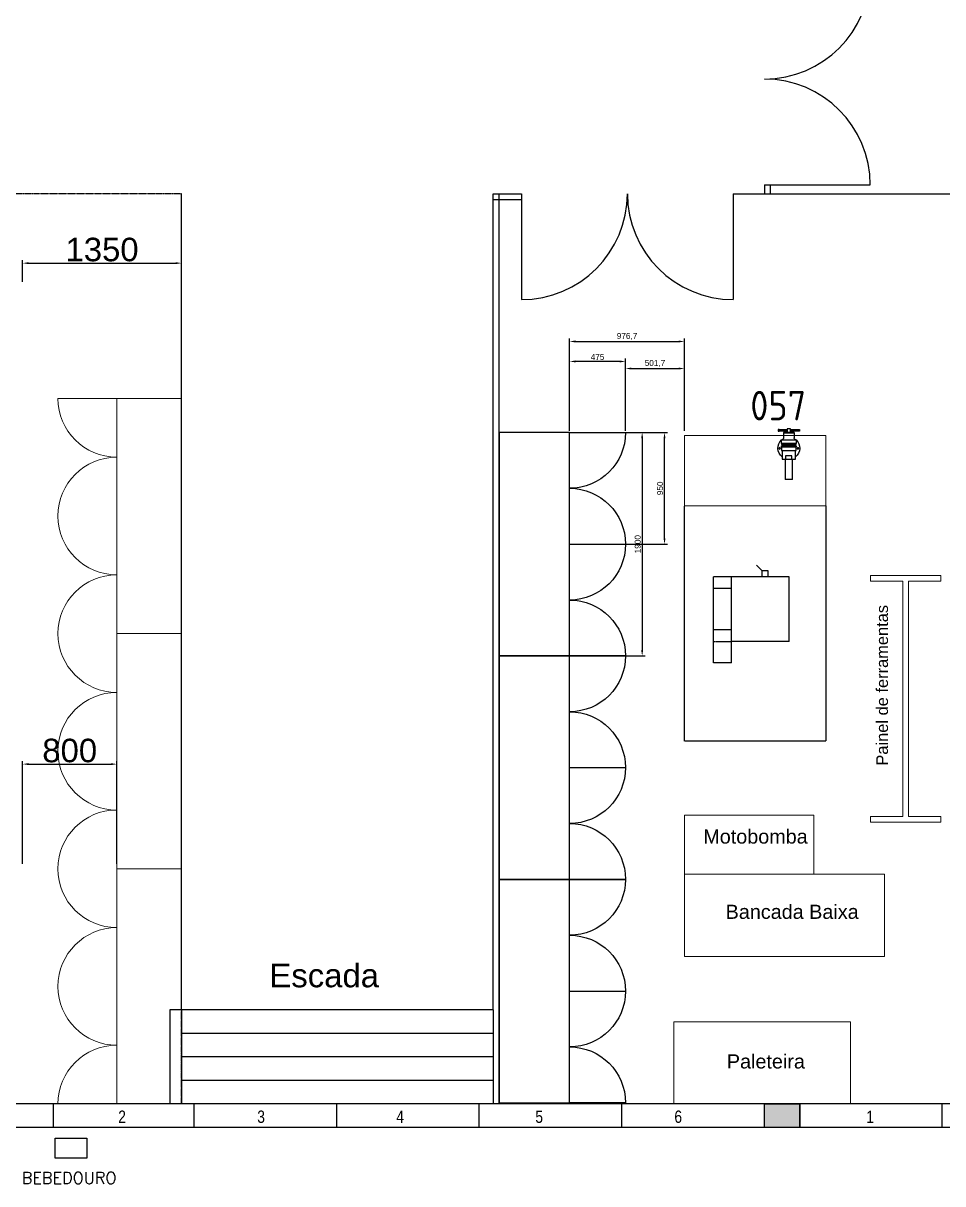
# Model space of a CAD drawing. Header units: millimetres. Extents: x 18768 to 1484868, y -11027 to 520152.
# Drawn here: x 1415328 to 1423146, y 208478 to 218346 of the extents above; entities that cross this region are included whole.
import ezdxf
from ezdxf.enums import TextEntityAlignment as Align

# ---------------------------------------------------------------- set-up
doc = ezdxf.new("R2010")
doc.units = ezdxf.units.MM
for name, pattern in [('DASHED', [0.75, 0.55, -0.2]), ('DIVIDE', [2.15, 1.5, -0.2, 0.05, -0.15, 0.05, -0.2]), ('HIDDEN2', [4.7625, 3.175, -1.5875])]:
    doc.linetypes.add(name, pattern=pattern)
for name, color, linetype in [('4-MOBILIA', 4, 'Continuous'), ('8-TEXTO', 4, 'Continuous'), ('8-TEXTO-DETALHES', 6, 'Continuous'), ('L025-IMAGIN', 1, 'DIVIDE'), ('L025-TEXTO', 7, 'Continuous'), ('L025-TRACEJ', 140, 'DASHED'), ('L035-ARRANJO-EXISTENTE', 180, 'Continuous'), ('L035-ARRANJO-REMANEJADO', 200, 'Continuous'), ('L035-TEXTO', 40, 'Continuous'), ('PAREDES', 7, 'Continuous')]:
    doc.layers.add(name, color=color, linetype=linetype)
doc.styles.add('ISO-CP--25', font='isocp.shx', dxfattribs={"height": 250})
doc.styles.add('ROMANS', font='romans', dxfattribs={"width": 0.8, "height": 300})
doc.styles.get("Standard").update_dxf_attribs({"font": 'arial.ttf'})
doc.dimstyles.new('Anotativo', dxfattribs={"dimscale": 0, "dimtxt": 2.5, "dimasz": 2.5, "dimexe": 1.25, "dimexo": 0.625, "dimtad": 1, "dimtxsty": 'Standard', "dimcen": 2.5, "dimadec": 0, "dimazin": 0, "dimtfac": 1, "dimtmove": 0, "dimatfit": 3, "dimfxl": 1, "dimarcsym": 0})

# ---------------------------------------------------------------- blocks, each defined once
blk = doc.blocks.new('BL_SENAI_id9310100290')
at = {"layer": 'L035-ARRANJO-EXISTENTE', "color": 0}
for p, q in [((-515.2, 200.2), (-515.2, 138.9)), ((-515.2, 200.2), (-340.2, 200.2)), ((-340.2, 112.3), (-340.2, 226.9)), ((-340.2, 226.9), (-271.9, 226.9)), ((-228.5, 233.1), (-238.2, 233.1)), ((-238.2, 219.4), (-238.2, 106.1)), ((-228.5, 106.1), (-228.5, 233.1)), ((-217.2, 106.1), (-217.2, 233.1)), ((-217.2, 233.1), (-207.4, 233.1)), ((-207.4, 219.4), (-207.4, 106.1)), ((-113.8, 214.1), (-159.2, 214.1)), ((-121.2, 214.1), (-121.2, 125)), ((-113.8, 214.1), (-113.8, 125)), ((-340.2, 138.9), (-515.2, 138.9)), ((-271.9, 112.3), (-340.2, 112.3)), ((-238.2, 106.1), (-228.5, 106.1)), ((-207.4, 106.1), (-217.2, 106.1)), ((-178.1, 144.2), (-178.1, 194.9)), ((-113.8, 125), (-159.2, 125))]:
    blk.add_line(p, q, dxfattribs=at)
for points in [[(-267.5, 233.1), (-238.2, 233.1), (-238.2, 106.1), (-267.5, 106.1)], [(-178.1, 233.1), (-207.4, 233.1), (-207.4, 106.1), (-178.1, 106.1)], [(-103.8, 259.2), (-103.8, 252.4), (-88.1, 252.4), (-88.1, 259.2)], [(-340.2, 142.5), (-340.2, 196.6), (-314, 196.6), (-314, 142.5)], [(-113.8, 156.2), (-113.8, 182.6), (-82.7, 182.6), (-82.7, 156.2)], [(-103.8, 79.5), (-103.8, 86.4), (-88.1, 86.4), (-88.1, 79.5)]]:
    blk.add_lwpolyline(points, close=True, dxfattribs=at)
for points in [[(-99.4, 182.6), (-99.4, 252.4), (-92.5, 252.4), (-92.5, 182.6)], [(-92.5, 156.2), (-92.5, 86.4), (-99.4, 86.4), (-99.4, 156.2)]]:
    blk.add_lwpolyline(points, dxfattribs=at)
for centre in [(-249.6, 247.5), (-249.6, 91.6)]:
    blk.add_circle(centre, 7.45, dxfattribs=at)
for centre, radius, start, end in [((-247.4, 169.6), 92.8, 41.73855, 141.87067), ((-271.9, 231.2), 4.33, 270, 0), ((-159.2, 233.1), 19, 180, 270), ((-247.4, 169.6), 92.8, 218.12933, 318.26145), ((-271.9, 107.9), 4.33, 0, 90), ((-159.2, 106.1), 19, 90, 180)]:
    blk.add_arc(centre, radius, start, end, dxfattribs=at)
at = {"layer": 'L025-TEXTO', "style": 'ISO-CP--25'}
blk.add_attdef('rmp_mt_codmaterial', (15, 15), '', height=40, dxfattribs=at)
at = {"layer": 'L025-TEXTO', "style": 'ISO-CP--25', "flags": 1}
for tag in ['rmp_mt_nomeunid', 'rmp_mt_potencia', 'rmp_mt_cod']:
    blk.add_attdef(tag, (15, 15), '', height=40, dxfattribs=at)
blk = doc.blocks.new('*D315')
at = {"layer": 'DEFPOINTS', "color": 0, "linetype": 'ByBlock', "lineweight": 15, "transparency": 16777216}
for p in [(1420950, 215410), (1420448.3, 214866.3), (1420950, 214866.3)]:
    blk.add_point(p, dxfattribs=at)
at = {"layer": 'PAREDES', "color": 0, "linetype": 'ByBlock', "lineweight": -2, "transparency": 16777216}
for p, q in [((1420448.3, 214878.8), (1420448.3, 215435)), ((1420498.3, 215410), (1420900, 215410)), ((1420950, 214878.8), (1420950, 215435))]:
    blk.add_line(p, q, dxfattribs=at)
at = {"layer": 'PAREDES', "color": 0, "linetype": 'ByBlock', "lineweight": 15, "transparency": 16777216}
for points in [[(1420498.3, 215418.3), (1420498.3, 215401.7), (1420448.3, 215410)], [(1420900, 215418.3), (1420900, 215401.7), (1420950, 215410)]]:
    blk.add_solid(points, dxfattribs=at)
at = {"layer": 'PAREDES', "color": 0, "linetype": 'ByBlock', "lineweight": 15, "transparency": 16777216, "insert": (1420699.1, 215452.5), "char_height": 50, "attachment_point": 5}
blk.add_mtext('501,7', dxfattribs=at)
blk = doc.blocks.new('*D316')
at = {"layer": 'DEFPOINTS', "color": 0, "linetype": 'ByBlock', "lineweight": 15, "transparency": 16777216}
for p in [(1420950, 215640), (1419973.3, 214866.3), (1420950, 214866.3)]:
    blk.add_point(p, dxfattribs=at)
at = {"layer": 'PAREDES', "color": 0, "linetype": 'ByBlock', "lineweight": -2, "transparency": 16777216}
for p, q in [((1419973.3, 214878.8), (1419973.3, 215665)), ((1420023.3, 215640), (1420900, 215640)), ((1420950, 214878.8), (1420950, 215665))]:
    blk.add_line(p, q, dxfattribs=at)
at = {"layer": 'PAREDES', "color": 0, "linetype": 'ByBlock', "lineweight": 15, "transparency": 16777216}
for points in [[(1420023.3, 215648.3), (1420023.3, 215631.7), (1419973.3, 215640)], [(1420900, 215648.3), (1420900, 215631.7), (1420950, 215640)]]:
    blk.add_solid(points, dxfattribs=at)
at = {"layer": 'PAREDES', "color": 0, "linetype": 'ByBlock', "lineweight": 15, "transparency": 16777216, "insert": (1420461.6, 215682.5), "char_height": 50, "attachment_point": 5}
blk.add_mtext('976,7', dxfattribs=at)
blk = doc.blocks.new('*D317')
at = {"layer": 'DEFPOINTS', "color": 0, "linetype": 'ByBlock', "lineweight": 15, "transparency": 16777216}
for p in [(1419973.3, 215470), (1419973.3, 214866.3), (1420448.3, 214866.3)]:
    blk.add_point(p, dxfattribs=at)
at = {"layer": 'PAREDES', "color": 0, "linetype": 'ByBlock', "lineweight": -2, "transparency": 16777216}
for p, q in [((1419973.3, 214878.8), (1419973.3, 215495)), ((1420398.3, 215470), (1420023.3, 215470)), ((1420448.3, 214878.8), (1420448.3, 215495))]:
    blk.add_line(p, q, dxfattribs=at)
at = {"layer": 'PAREDES', "color": 0, "linetype": 'ByBlock', "lineweight": 15, "transparency": 16777216}
for points in [[(1420023.3, 215478.3), (1420023.3, 215461.7), (1419973.3, 215470)], [(1420398.3, 215478.3), (1420398.3, 215461.7), (1420448.3, 215470)]]:
    blk.add_solid(points, dxfattribs=at)
at = {"layer": 'PAREDES', "color": 0, "linetype": 'ByBlock', "lineweight": 15, "transparency": 16777216, "insert": (1420210.8, 215507.9), "char_height": 50, "attachment_point": 5}
blk.add_mtext('475', dxfattribs=at)
blk = doc.blocks.new('*D318')
at = {"layer": 'DEFPOINTS', "color": 0, "linetype": 'ByBlock', "lineweight": 15, "transparency": 16777216}
for p in [(1419973.3, 214866.3), (1419973.3, 212966.3), (1420590, 212966.3)]:
    blk.add_point(p, dxfattribs=at)
at = {"layer": 'PAREDES', "color": 0, "linetype": 'ByBlock', "lineweight": -2, "transparency": 16777216}
for p, q in [((1419985.8, 214866.3), (1420615, 214866.3)), ((1420590, 214816.3), (1420590, 213016.3)), ((1419985.8, 212966.3), (1420615, 212966.3))]:
    blk.add_line(p, q, dxfattribs=at)
at = {"layer": 'PAREDES', "color": 0, "linetype": 'ByBlock', "lineweight": 15, "transparency": 16777216}
for points in [[(1420581.7, 214816.3), (1420598.3, 214816.3), (1420590, 214866.3)], [(1420581.7, 213016.3), (1420598.3, 213016.3), (1420590, 212966.3)]]:
    blk.add_solid(points, dxfattribs=at)
at = {"layer": 'PAREDES', "color": 0, "linetype": 'ByBlock', "lineweight": 15, "transparency": 16777216, "insert": (1420552, 213916.3), "char_height": 50, "attachment_point": 5, "rotation": 90}
blk.add_mtext('1900', dxfattribs=at)
blk = doc.blocks.new('*D319')
at = {"layer": 'DEFPOINTS', "color": 0, "linetype": 'ByBlock', "lineweight": 15, "transparency": 16777216}
for p in [(1419973.3, 214866.3), (1420780, 214866.3), (1419973.3, 213916.3)]:
    blk.add_point(p, dxfattribs=at)
at = {"layer": 'PAREDES', "color": 0, "linetype": 'ByBlock', "lineweight": -2, "transparency": 16777216}
for p, q in [((1419985.8, 214866.3), (1420805, 214866.3)), ((1420780, 213966.3), (1420780, 214816.3)), ((1419985.8, 213916.3), (1420805, 213916.3))]:
    blk.add_line(p, q, dxfattribs=at)
at = {"layer": 'PAREDES', "color": 0, "linetype": 'ByBlock', "lineweight": 15, "transparency": 16777216}
for points in [[(1420771.7, 214816.3), (1420788.3, 214816.3), (1420780, 214866.3)], [(1420771.7, 213966.3), (1420788.3, 213966.3), (1420780, 213916.3)]]:
    blk.add_solid(points, dxfattribs=at)
at = {"layer": 'PAREDES', "color": 0, "linetype": 'ByBlock', "lineweight": 15, "transparency": 16777216, "insert": (1420742, 214391.3), "char_height": 50, "attachment_point": 5, "rotation": 90}
blk.add_mtext('950', dxfattribs=at)
blk = doc.blocks.new('*D411')
at = {"layer": 'DEFPOINTS', "color": 0, "linetype": 'ByBlock', "lineweight": 15, "transparency": 16777216}
for p in [(1416123.3, 212046), (1415323.3, 211185.4), (1416123.3, 211185.4)]:
    blk.add_point(p, dxfattribs=at)
at = {"layer": 'PAREDES', "color": 0, "linetype": 'ByBlock', "lineweight": -2, "transparency": 16777216}
for p, q in [((1415323.3, 211197.9), (1415323.3, 212071)), ((1415373.3, 212046), (1416073.3, 212046)), ((1416123.3, 211197.9), (1416123.3, 212071))]:
    blk.add_line(p, q, dxfattribs=at)
at = {"layer": 'PAREDES', "color": 0, "linetype": 'ByBlock', "lineweight": 15, "transparency": 16777216}
for points in [[(1415373.3, 212054.3), (1415373.3, 212037.7), (1415323.3, 212046)], [(1416073.3, 212054.3), (1416073.3, 212037.7), (1416123.3, 212046)]]:
    blk.add_solid(points, dxfattribs=at)
at = {"layer": 'PAREDES', "color": 0, "linetype": 'ByBlock', "lineweight": 15, "transparency": 16777216, "insert": (1415723.3, 212160.6), "char_height": 200, "attachment_point": 5}
blk.add_mtext('800', dxfattribs=at)
blk = doc.blocks.new('*D414')
at = {"layer": 'DEFPOINTS', "color": 0, "linetype": 'ByBlock', "lineweight": 15, "transparency": 16777216}
for p in [(1416673.3, 216306), (1415323.3, 216135.1), (1416673.3, 216135.1)]:
    blk.add_point(p, dxfattribs=at)
at = {"layer": 'PAREDES', "color": 0, "linetype": 'ByBlock', "lineweight": -2, "transparency": 16777216}
for p, q in [((1415323.3, 216147.6), (1415323.3, 216331)), ((1416673.3, 216147.6), (1416673.3, 216331)), ((1415373.3, 216306), (1416623.3, 216306))]:
    blk.add_line(p, q, dxfattribs=at)
at = {"layer": 'PAREDES', "color": 0, "linetype": 'ByBlock', "lineweight": 15, "transparency": 16777216}
for points in [[(1415373.3, 216314.3), (1415373.3, 216297.7), (1415323.3, 216306)], [(1416623.3, 216314.3), (1416623.3, 216297.7), (1416673.3, 216306)]]:
    blk.add_solid(points, dxfattribs=at)
at = {"layer": 'PAREDES', "color": 0, "linetype": 'ByBlock', "lineweight": 15, "transparency": 16777216, "insert": (1415998.3, 216420.7), "char_height": 200, "attachment_point": 5}
blk.add_mtext('1350', dxfattribs=at)
blk = doc.blocks.new('*D432')
at = {"layer": 'DEFPOINTS', "color": 0, "linetype": 'ByBlock', "lineweight": 15, "transparency": 16777216}
for p in [(1412341.5, 210690.4), (1411507.1, 209856), (1412673.9, 209656.2), (1382003.3, 209156), (1416653.3, 209156)]:
    blk.add_point(p, dxfattribs=at)
at = {"layer": 'PAREDES', "color": 0, "linetype": 'ByBlock', "lineweight": -2, "transparency": 16777216}
blk.add_arc((1410807.1, 209156), 1932.7, 1.48232, 43.51768, dxfattribs=at)
at = {"layer": 'PAREDES', "color": 0, "linetype": 'ByBlock', "lineweight": 15, "transparency": 16777216}
for points in [[(1412202.6, 210481), (1412214.6, 210492.6), (1412173.7, 210522.6)], [(1412747.4, 209206.1), (1412730.8, 209205.9), (1412739.8, 209156)]]:
    blk.add_solid(points, dxfattribs=at)
at = {"layer": 'PAREDES', "color": 0, "linetype": 'ByBlock', "lineweight": 15, "transparency": 16777216, "insert": (1412698.2, 209939.3), "char_height": 200, "attachment_point": 5, "rotation": 292.5}
blk.add_mtext('45°', dxfattribs=at)
blk = doc.blocks.new('*D453')
at = {"layer": 'DEFPOINTS', "color": 0, "linetype": 'ByBlock', "lineweight": 15, "transparency": 16777216}
for p in [(1386335.1, 210690.4), (1386045.8, 210209), (1387169.5, 209856), (1382003.3, 209156), (1416653.3, 209156)]:
    blk.add_point(p, dxfattribs=at)
at = {"layer": 'PAREDES', "color": 0, "linetype": 'ByBlock', "lineweight": -2, "transparency": 16777216}
blk.add_arc((1387869.5, 209156), 2105.9, 136.36039, 178.63961, dxfattribs=at)
at = {"layer": 'PAREDES', "color": 0, "linetype": 'ByBlock', "lineweight": 15, "transparency": 16777216}
for points in [[(1386339.5, 210615.1), (1386351.5, 210603.5), (1386380.4, 210645.1)], [(1385772.5, 209205.9), (1385755.9, 209206.1), (1385763.6, 209156)]]:
    blk.add_solid(points, dxfattribs=at)
at = {"layer": 'PAREDES', "color": 0, "linetype": 'ByBlock', "lineweight": 15, "transparency": 16777216, "insert": (1385818.4, 210005.6), "char_height": 200, "attachment_point": 5, "rotation": 67.5}
blk.add_mtext('45°', dxfattribs=at)

msp = doc.modelspace()

# ---------------------------------------------------------------- hatches: boundary and pattern name
h = msp.add_hatch(color=1)
h.dxf.hatch_style = 1
h.paths.add_polyline_path([(1429501.298, 209155.995), (1429201.298, 209155.995), (1429201.298, 208955.995), (1429501.298, 208955.995)])
h.paths.add_polyline_path([(1421929.298, 209155.995), (1421629.298, 209155.995), (1421629.298, 208955.995), (1421929.298, 208955.995)])

# ---------------------------------------------------------------- linework, layer by layer
for p, q in [((1421679.298, 217873.154), (1421679.298, 217870.374)), ((1421629.298, 216971.764), (1421629.298, 216895.995)), ((1421629.298, 216971.764), (1422529.298, 216971.764)), ((1421679.298, 216971.764), (1421679.298, 216895.995)), ((1419323.298, 209955.995), (1419323.298, 216895.995)), ((1419323.298, 216895.995), (1419564.207, 216895.995)), ((1419323.298, 216845.995), (1419564.207, 216845.995)), ((1419373.298, 209155.995), (1419373.298, 216895.995)), ((1419564.207, 216895.995), (1419564.207, 215995.995)), ((1420462.817, 216845.995), (1420465.597, 216845.995)), ((1420462.817, 216845.995), (1420465.597, 216845.995)), ((1421364.207, 216895.995), (1436773.298, 216895.995)), ((1421364.207, 216895.995), (1421364.207, 215995.995))]:
    msp.add_line(p, q)
at = {"linetype": 'HIDDEN2'}
for p, q in [((1420950, 212241.395), (1420950, 214241.395)), ((1422150, 214241.395), (1422150, 212241.395)), ((1422150, 212241.395), (1420950, 212241.395))]:
    msp.add_line(p, q, dxfattribs=at)
at = {"color": 2}
for p, q in [((1419973.298, 213916.327), (1420448.298, 213916.327)), ((1419973.298, 212016.327), (1420448.298, 212016.327)), ((1419973.298, 210116.327), (1420448.298, 210116.327))]:
    msp.add_line(p, q, dxfattribs=at)
at = {"linetype": 'ByBlock', "lineweight": 15}
for p, q in [((1420950, 211111.395), (1420950, 211611.395)), ((1420950, 211611.395), (1422050, 211611.395)), ((1422050, 211611.395), (1422050, 211111.395)), ((1420950, 210411.395), (1420950, 211111.395)), ((1420950, 211111.395), (1422650, 211111.395)), ((1422050, 211111.395), (1420950, 211111.395)), ((1422650, 211111.395), (1422650, 210411.395)), ((1422650, 210411.395), (1420950, 210411.395))]:
    msp.add_line(p, q, dxfattribs=at)
at = {"color": 1}
for p, q in [((1415584.298, 208955.995), (1415584.298, 209155.995)), ((1415584.298, 208955.995), (1415584.298, 209155.995)), ((1415584.298, 208955.995), (1415584.298, 209155.995)), ((1416781.298, 208955.995), (1416781.298, 209155.995)), ((1416781.298, 208955.995), (1416781.298, 209155.995)), ((1416781.298, 208955.995), (1416781.298, 209155.995)), ((1417993.298, 208955.995), (1417993.298, 209155.995)), ((1419205.298, 208955.995), (1419205.298, 209155.995)), ((1420417.298, 208955.995), (1420417.298, 209155.995)), ((1421629.298, 208955.995), (1421629.298, 209155.995)), ((1421929.298, 208955.995), (1421929.298, 209155.995)), ((1423141.298, 208955.995), (1423141.298, 209155.995))]:
    msp.add_line(p, q, dxfattribs=at)
for points in [[(1419373.298, 214866.327), (1419373.298, 212966.327), (1419973.298, 212966.327), (1419973.298, 214866.327)], [(1419373.298, 212966.327), (1419373.298, 211066.327), (1419973.298, 211066.327), (1419973.298, 212966.327)], [(1419373.298, 211066.327), (1419373.298, 209166.327), (1419973.298, 209166.327), (1419973.298, 211066.327)], [(1421629.298, 209155.995), (1421929.298, 209155.995), (1421929.298, 208955.995), (1421629.298, 208955.995)]]:
    msp.add_lwpolyline(points, close=True)
at = {"color": 2}
for points in [[(1419973.298, 214866.327), (1420448.298, 214866.327, -0.41421356), (1419973.298, 214391.327, -0.41421356), (1420448.298, 213916.327, -0.41421356), (1419973.298, 213441.327, -0.41421356), (1420448.298, 212966.327), (1419973.298, 212966.327)], [(1419973.298, 212966.327), (1420448.298, 212966.327, -0.41421356), (1419973.298, 212491.327, -0.41421356), (1420448.298, 212016.327, -0.41421356), (1419973.298, 211541.327, -0.41421356), (1420448.298, 211066.327), (1419973.298, 211066.327)], [(1419973.298, 211066.327), (1420448.298, 211066.327, -0.41421356), (1419973.298, 210591.327, -0.41421356), (1420448.298, 210116.327, -0.41421356), (1419973.298, 209641.327, -0.41421356), (1420448.298, 209166.327), (1419973.298, 209166.327)]]:
    msp.add_lwpolyline(points, format="xyb", dxfattribs=at)
at = {"linetype": 'ByBlock', "lineweight": 15}
for points in [[(1421072, 214241.395), (1420950, 214241.395), (1420950, 214841.395), (1422150, 214841.395), (1422150, 214241.395), (1421072, 214241.395)], [(1422530, 213601.395), (1422530, 213651.395), (1423130, 213651.395), (1423130, 213601.395), (1422855, 213601.395), (1422855, 211601.395), (1423130, 211601.395), (1423130, 211551.395), (1422530, 211551.395), (1422530, 211601.395), (1422805, 211601.395), (1422805, 213601.395), (1422530, 213601.395)], [(1420860, 209855.995), (1420860, 209155.995), (1422360, 209155.995), (1422360, 209855.995), (1420860, 209855.995)]]:
    msp.add_lwpolyline(points, dxfattribs=at)
for centre, start, end in [((1421629.298, 218771.764), 270, 0), ((1421629.298, 216971.764), 0, 90), ((1419564.207, 216895.995), 270, 0), ((1421364.207, 216895.995), 180, 270)]:
    msp.add_arc(centre, 900, start, end)
at = {"layer": 'DEFPOINTS'}
msp.add_line((1415599.911, 208865.172), (1415869.911, 208865.172), dxfattribs=at)
at = {"layer": 'L025-IMAGIN'}
for p, q in [((1416673.298, 216895.995), (1382003.298, 216895.995)), ((1416673.298, 216895.995), (1382003.298, 216895.995)), ((1416673.298, 216895.995), (1382003.298, 216895.995)), ((1416673.298, 209955.995), (1416673.298, 216895.995)), ((1416673.298, 209155.995), (1416673.298, 216895.995)), ((1416673.298, 209155.995), (1416673.298, 216895.995))]:
    msp.add_line(p, q, dxfattribs=at)
at = {"layer": 'L025-TRACEJ', "color": 0}
msp.add_line((1421197.172, 213088.685), (1421348.6, 213088.685), dxfattribs=at)
at = {"layer": 'L035-ARRANJO-REMANEJADO', "color": 0}
for p, q in [((1421611.284, 213688.685), (1421561.284, 213738.685)), ((1421661.284, 213688.685), (1421611.284, 213688.685)), ((1421611.284, 213638.685), (1421611.284, 213688.685)), ((1421661.284, 213638.685), (1421661.284, 213688.685)), ((1421838.6, 213638.685), (1421197.172, 213638.685)), ((1421197.172, 212908.685), (1421197.172, 213638.685)), ((1421348.6, 212908.685), (1421348.6, 213638.685)), ((1421838.6, 213088.685), (1421838.6, 213638.685)), ((1421348.6, 213538.685), (1421197.172, 213538.685)), ((1421348.6, 213188.685), (1421197.172, 213188.685)), ((1421838.6, 213088.685), (1421348.6, 213088.685)), ((1421348.6, 212908.685), (1421197.172, 212908.685))]:
    msp.add_line(p, q, dxfattribs=at)
at = {"layer": 'PAREDES', "linetype": 'ByBlock', "lineweight": 15}
for p, q in [((1416123.298, 215155.995), (1415623.298, 215155.995)), ((1416653.298, 209155.995), (1382003.298, 209155.995)), ((1416653.298, 209155.995), (1382003.298, 209155.995))]:
    msp.add_line(p, q, dxfattribs=at)
at = {"layer": 'PAREDES'}
for p, q in [((1416573.298, 209955.995), (1416573.298, 209155.995)), ((1419323.298, 209955.995), (1416573.298, 209955.995)), ((1416673.298, 209955.995), (1416673.298, 209155.995)), ((1419323.297, 209955.995), (1419323.297, 209155.995)), ((1419323.298, 209755.995), (1416673.298, 209755.995)), ((1419323.298, 209555.995), (1416673.298, 209555.995)), ((1419323.298, 209355.995), (1416673.298, 209355.995)), ((1417303.298, 209155.995), (1381813.298, 209155.995)), ((1417323.298, 209155.995), (1381833.298, 209155.995)), ((1419303.298, 209155.995), (1416653.298, 209155.995)), ((1419323.298, 209155.995), (1416673.298, 209155.995)), ((1436773.298, 209155.995), (1419323.298, 209155.995)), ((1417303.298, 208955.995), (1381813.298, 208955.995)), ((1417303.298, 208955.995), (1381813.298, 208955.995)), ((1417303.298, 208955.995), (1381813.298, 208955.995)), ((1417323.298, 208955.995), (1382003.298, 208955.995)), ((1419303.298, 208955.995), (1416653.298, 208955.995)), ((1419303.298, 208955.995), (1416653.298, 208955.995)), ((1419303.298, 208955.995), (1416653.298, 208955.995)), ((1419323.298, 208955.995), (1416673.298, 208955.995)), ((1419323.298, 208955.995), (1416673.298, 208955.995)), ((1419323.298, 208955.995), (1416673.298, 208955.995)), ((1436753.298, 208955.995), (1419303.298, 208955.995)), ((1436753.298, 208955.995), (1419303.298, 208955.995)), ((1436753.298, 208955.995), (1419303.298, 208955.995)), ((1436773.298, 208955.995), (1419323.298, 208955.995)), ((1436773.298, 208955.995), (1419323.298, 208955.995)), ((1436973.298, 208955.995), (1419323.298, 208955.995)), ((1415599.911, 208695.172), (1415599.911, 208865.172)), ((1415869.911, 208865.172), (1415869.911, 208695.172)), ((1415869.911, 208695.172), (1415599.911, 208695.172))]:
    msp.add_line(p, q, dxfattribs=at)
at = {"layer": 'PAREDES', "linetype": 'ByBlock', "lineweight": 15}
for points in [[(1416123.298, 213155.995), (1416123.298, 215155.995), (1416673.298, 215155.995), (1416673.298, 213155.995), (1416123.298, 213155.995)], [(1416123.298, 211155.995), (1416123.298, 213155.995), (1416673.298, 213155.995), (1416673.298, 211155.995), (1416123.298, 211155.995)], [(1416123.298, 209155.995), (1416123.298, 211155.995), (1416673.298, 211155.995), (1416673.298, 209155.995), (1416123.298, 209155.995)]]:
    msp.add_lwpolyline(points, dxfattribs=at)
for centre, start, end in [((1416123.298, 215155.995), 180, 270), ((1416123.298, 214155.895), 90, 180), ((1416123.298, 214155.895), 180, 270), ((1416123.298, 213155.895), 90, 180), ((1416123.298, 213155.995), 180, 270), ((1416123.298, 212155.895), 90, 180), ((1416123.298, 212155.895), 180, 270), ((1416123.298, 211155.895), 90, 180), ((1416123.298, 211155.995), 180, 270), ((1416123.298, 210155.895), 90, 180), ((1416123.298, 210155.895), 180, 270), ((1416123.298, 209155.895), 90, 180)]:
    msp.add_arc(centre, 500, start, end, dxfattribs=at)

# ---------------------------------------------------------------- block references
at = {"layer": 'L035-ARRANJO-EXISTENTE'}
ref = msp.add_blockref('BL_SENAI_id9310100290', (1421667.067, 214980.549), dxfattribs=dict(at, xscale=-1, rotation=270))
ref.add_attrib('rmp_mt_codmaterial', '057', dxfattribs={"layer": 'L025-TEXTO', "height": 250, "style": 'ISO-CP--25'}).set_placement((1421746.598, 214969.291), align=Align.CENTER)

# ---------------------------------------------------------------- texts
at = {"linetype": 'ByBlock', "lineweight": 15, "attachment_point": 1}
for s, insert, char_height in [('Motobomba', (1421109.531, 211490.678), 120.3504), ('Bancada Baixa', (1421299.531, 210850.678), 120.35038), ('Paleteira', (1421310, 209578.315), 120.3504)]:
    msp.add_mtext(s, dxfattribs=dict(at, insert=insert, char_height=char_height))
at = {"layer": '4-MOBILIA', "insert": (1422579.923, 211531.395), "char_height": 100, "width": 2370.115, "attachment_point": 1, "rotation": 90}
msp.add_mtext('\\pxqc;Painel de ferramentas', dxfattribs=at)
at = {"layer": '8-TEXTO'}
msp.add_text('Escada', height=200, dxfattribs=at).set_placement((1417420.88, 210148.519))
at = {"layer": '8-TEXTO-DETALHES', "style": 'ROMANS'}
msp.add_text('BEBEDOURO', height=100, dxfattribs=at).set_placement((1415315.634, 208477.52))
at = {"layer": 'L035-TEXTO', "width": 0.8}
for s, p in [('2', (1416135.824, 208995.279)), ('2', (1416135.824, 208995.279)), ('2', (1416135.824, 208995.279)), ('3', (1417317.824, 208995.279)), ('4', (1418499.824, 208995.279)), ('5', (1419681.824, 208995.279)), ('6', (1420863.824, 208995.279)), ('1', (1422495.824, 208995.279))]:
    msp.add_text(s, height=105, dxfattribs=at).set_placement(p)

# ---------------------------------------------------------------- dimensions: what is measured, and where the dimension line sits
at = {"layer": 'PAREDES', "linetype": 'ByBlock', "lineweight": 15}
for base, p1, p2, picture, middle in [((1416673.298, 216305.995), (1415323.3, 216135.116), (1416673.298, 216135.116), '*D414', (1415998.299, 216420.678)), ((1416123.298, 212045.995), (1415323.295, 211185.353), (1416123.298, 211185.353), '*D411', (1415723.296, 212160.609))]:
    dim = msp.add_linear_dim(base=base, p1=p1, p2=p2, dimstyle='Anotativo', override={"dimtxt": 10}, dxfattribs=at)
    dim.commit()
    dim.dimension.update_dxf_attribs({"geometry": picture, "text_midpoint": middle})
for base, p1, p2, picture, middle in [((1420950, 215640), (1419973.298, 214866.327), (1420950, 214866.327), '*D316', (1420461.649, 215682.548)), ((1419973.298, 215470), (1420448.298, 214866.327), (1419973.298, 214866.327), '*D317', (1420210.798, 215507.926)), ((1420950, 215410), (1420448.298, 214866.327), (1420950, 214866.327), '*D315', (1420699.149, 215452.548))]:
    dim = msp.add_linear_dim(base=base, p1=p1, p2=p2, dimstyle='Anotativo', dxfattribs=at)
    dim.commit()
    dim.dimension.update_dxf_attribs({"geometry": picture, "text_midpoint": middle})
for base, p1, p2, picture, middle in [((1420590, 212966.327), (1419973.298, 214866.327), (1419973.298, 212966.327), '*D318', (1420551.971, 213916.327)), ((1420780, 214866.327), (1419973.298, 213916.327), (1419973.298, 214866.327), '*D319', (1420741.971, 214391.327))]:
    dim = msp.add_linear_dim(base=base, p1=p1, p2=p2, angle=90, dimstyle='Anotativo', dxfattribs=at)
    dim.commit()
    dim.dimension.update_dxf_attribs({"geometry": picture, "text_midpoint": middle})
for base, line2, picture, middle in [((1386045.758, 210208.95), ((1386335.145, 210690.381), (1387169.531, 209855.995)), '*D453', (1385818.411, 210005.597)), ((1412673.904, 209656.211), ((1412341.454, 210690.379), (1411507.068, 209855.993)), '*D432', (1412698.153, 209939.307))]:
    dim = msp.add_angular_dim_2l(base=base, line1=((1416653.298, 209155.995), (1382003.298, 209155.995)), line2=line2, dimstyle='Anotativo', override={"dimscale": 0, "dimtxt": 10}, dxfattribs=at)
    dim.commit()
    dim.dimension.update_dxf_attribs({"geometry": picture, "text_midpoint": middle})

doc.saveas('drawing.dxf')
